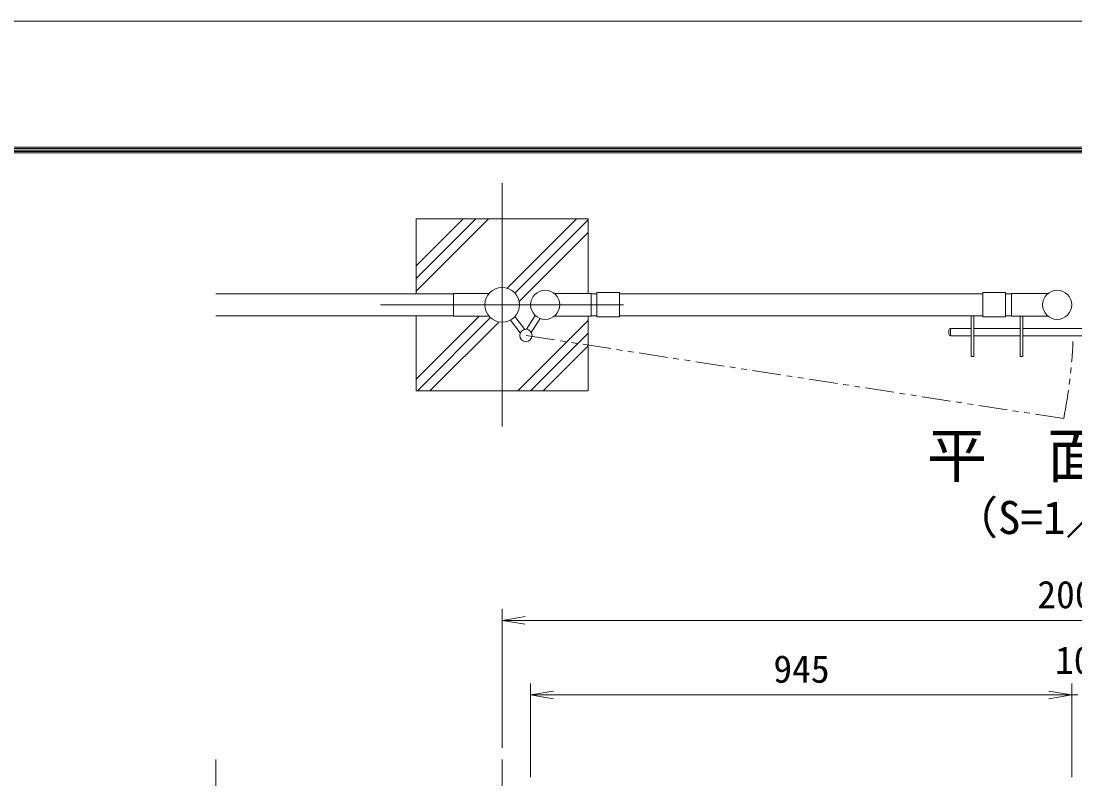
# Model space of a CAD drawing. Units: millimetres, scale not verified. Extents: x -4200 to 4200, y -2970 to 2970.
# Drawn here: x -356 to 1485, y 1647 to 2970 of the extents above; entities that cross this region are included whole.
import ezdxf
from ezdxf.enums import TextEntityAlignment as Align

# ---------------------------------------------------------------- set-up
doc = ezdxf.new("R2010")
doc.units = ezdxf.units.MM
doc.header["$LTSCALE"] = 20
doc.linetypes.add('USER1', pattern=[50.8, 31.75, -6.35, 6.35, -6.35])
doc.linetypes.add('USER3', pattern=[5, 2.5, -0.5, 0.5, -0.5, 0.5, -0.5])
for name, color, linetype, lineweight in [('0-1_D-TTL', 7, 'Continuous', 9), ('0-2_D-TTL-TXT', 7, 'Continuous', 18), ('0-3_D-STR4', 7, 'Continuous', 9), ('0-4_D-BMK', 2, 'USER1', 13), ('0-5_D-STR1', 1, 'Continuous', 18), ('0-7_D-DCR-HCH', 7, 'Continuous', 9), ('0-8_D-STR3', 3, 'Continuous', 13), ('0-9_D-STR-DIM', 7, 'Continuous', 9), ('0-A_0', 7, 'Continuous', 9)]:
    doc.layers.add(name, color=color, linetype=linetype, lineweight=lineweight)
doc.styles.add('ＭＳ ゴシック', font='')
doc.styles.get('ＭＳ ゴシック').set_extended_font_data('MS Gothic')

# ---------------------------------------------------------------- blocks, each defined once
blk = doc.blocks.new('_Open')
at = {"layer": '0-A_0'}
blk.add_line((-20, 3.33), (0, 0), dxfattribs=at)
blk.add_lwpolyline([(-20, -3.33), (0, 0), (-20, 0)], dxfattribs=at)

msp = doc.modelspace()

# ---------------------------------------------------------------- linework, layer by layer
at = {"layer": '0-1_D-TTL', "color": 2, "lineweight": 18}
msp.add_lwpolyline([(-4200, 2970), (4200, 2970), (4200, -2970), (-4200, -2970)], close=True, dxfattribs=at)
at = {"layer": '0-1_D-TTL'}
for points in [[(-3930, 2750), (3930, 2750), (3930, -2750), (-3930, -2750)], [(-3927.5, 2747.5), (3927.5, 2747.5), (3927.5, -2747.5), (-3927.5, -2747.5)], [(-3925, 2745), (3925, 2745), (3925, -2745), (-3925, -2745)], [(-3922.5, 2742.5), (3922.5, 2742.5), (3922.5, -2742.5), (-3922.5, -2742.5)], [(-3920, 2740), (3920, 2740), (3920, -2740), (-3920, -2740)]]:
    msp.add_lwpolyline(points, close=True, dxfattribs=at)
at = {"layer": '0-3_D-STR4'}
for p, q in [((334.22, 2493.85), (334.22, 2624.85)), ((634.22, 2624.85), (334.22, 2624.85)), ((634.22, 2494.55), (634.22, 2624.85)), ((634.22, 2324.85), (634.22, 2455.15))]:
    msp.add_line(p, q, dxfattribs=at)
msp.add_lwpolyline([(634.22, 2324.85), (334.22, 2324.85), (334.22, 2455.85)], dxfattribs=at)
at = {"layer": '0-4_D-BMK'}
for p, q in [((484.22, 2262.72), (484.22, 2686.99)), ((696.35, 2474.85), (272.08, 2474.85)), ((484.22, 1681.52), (484.22, -1188.63))]:
    msp.add_line(p, q, dxfattribs=at)
at = {"layer": '0-4_D-BMK', "linetype": 'USER3'}
msp.add_line((1464.99, 2276.32), (525.83, 2421.33), dxfattribs=at)
msp.add_arc((522.12, 2457.65), 960.15, 349.11375, 357.18761, dxfattribs=at)
at = {"layer": '0-5_D-STR1'}
for p, q in [((399.22, 2493.85), (-15.78, 2493.85)), ((649.37, 2493.85), (639.42, 2493.85)), ((1323.57, 2493.85), (689.37, 2493.85)), ((1373.62, 2493.85), (1363.57, 2493.85)), ((399.22, 2455.85), (-15.78, 2455.85)), ((649.37, 2455.85), (639.42, 2455.85)), ((1323.57, 2455.85), (689.37, 2455.85)), ((1373.62, 2455.85), (1363.57, 2455.85))]:
    msp.add_line(p, q, dxfattribs=at)
for centre, radius in [((484.22, 2474.85), 30.25), ((559.37, 2474.85), 25.4), ((1453.57, 2474.85), 25.4)]:
    msp.add_circle(centre, radius, dxfattribs=at)
at = {"layer": '0-7_D-DCR-HCH'}
for p, q in [((334.22, 2498.63), (460.43, 2624.85)), ((334.22, 2520.73), (438.34, 2624.85)), ((334.22, 2542.83), (416.24, 2624.85)), ((493.89, 2504.68), (614.07, 2624.85)), ((507.36, 2496.05), (634.22, 2622.91)), ((514.86, 2481.46), (634.22, 2600.81)), ((334.22, 2345), (444.37, 2455.15)), ((336.16, 2324.85), (463.04, 2451.73)), ((358.26, 2324.85), (477.61, 2444.21)), ((511.89, 2324.85), (634.22, 2447.18)), ((533.99, 2324.85), (634.22, 2425.08)), ((556.08, 2324.85), (634.22, 2402.99))]:
    msp.add_line(p, q, dxfattribs=at)
at = {"layer": '0-8_D-STR3'}
for p, q in [((575.4, 2494.55), (639.82, 2494.55)), ((639.82, 2494.55), (639.82, 2455.15)), ((689.37, 2496.15), (649.37, 2496.15)), ((649.37, 2453.55), (649.37, 2496.15)), ((689.37, 2453.55), (689.37, 2496.15)), ((1363.57, 2496.15), (1323.57, 2496.15)), ((1323.57, 2453.55), (1323.57, 2496.15)), ((1363.57, 2453.55), (1363.57, 2496.15)), ((1437.53, 2494.55), (1373.62, 2494.55)), ((1373.62, 2494.55), (1373.62, 2455.15)), ((399.22, 2455.15), (461.26, 2455.15)), ((516.01, 2425.82), (498.58, 2448.23)), ((523.9, 2431.96), (506.48, 2454.37)), ((542.08, 2456.24), (526.74, 2432.09)), ((550.6, 2451.01), (535.19, 2426.73)), ((575.4, 2455.15), (639.82, 2455.15)), ((689.37, 2453.55), (649.37, 2453.55)), ((1308.12, 2455.85), (1308.12, 2384.65)), ((1363.57, 2453.55), (1323.57, 2453.55)), ((1437.53, 2455.15), (1373.62, 2455.15)), ((1389.12, 2455.15), (1389.12, 2384.65)), ((1264.42, 2430.65), (1264.42, 2423.65)), ((1267.42, 2433.65), (1303.62, 2433.65)), ((1267.42, 2433.65), (1267.42, 2420.65)), ((1308.12, 2433.65), (1389.12, 2433.65)), ((1393.62, 2433.65), (1574.42, 2433.65)), ((1267.42, 2420.65), (1303.62, 2420.65)), ((1308.12, 2420.65), (1389.12, 2420.65)), ((1393.62, 2420.65), (1574.42, 2420.65))]:
    msp.add_line(p, q, dxfattribs=at)
for points in [[(399.22, 2455.15), (399.22, 2494.55), (461.26, 2494.55)], [(1303.62, 2455.85), (1303.62, 2384.65), (1308.12, 2384.65)], [(1393.62, 2455.15), (1393.62, 2384.65), (1389.12, 2384.65)]]:
    msp.add_lwpolyline(points, dxfattribs=at)
msp.add_circle((525.83, 2421.33), 10.8, dxfattribs=at)
for centre, start, end in [((1267.42, 2430.65), 90, 180), ((1267.42, 2423.65), 180, 270)]:
    msp.add_arc(centre, 3, start, end, dxfattribs=at)
at = {"layer": '0-9_D-STR-DIM'}
for p, q in [((484.22, 1701.52), (484.22, 1944.03)), ((524.22, 1924.03), (2444.22, 1924.03)), ((533.97, 1650.37), (533.97, 1814.03)), ((1478.97, 1650.37), (1478.97, 1814.03)), ((1478.97, 1650.37), (1478.97, 1814.03)), ((573.97, 1794.03), (1438.97, 1794.03)), ((1438.97, 1794.03), (1398.97, 1794.03)), ((1478.97, 1794.03), (1489.47, 1794.03)), ((-15.78, 1681.52), (-15.78, 195.59))]:
    msp.add_line(p, q, dxfattribs=at)

# ---------------------------------------------------------------- block references
at = {"layer": '0-9_D-STR-DIM', "xscale": 2, "yscale": 2, "rotation": 180}
for p in [(484.22, 1924.03), (533.97, 1794.03)]:
    msp.add_blockref('_Open', p, dxfattribs=at)
at = {"layer": '0-9_D-STR-DIM', "xscale": 2, "yscale": 2}
msp.add_blockref('_Open', (1478.97, 1794.03), dxfattribs=at)
msp.add_blockref('_Open', (1478.97, 1794.03), dxfattribs=at)

# ---------------------------------------------------------------- texts
at = {"layer": '0-2_D-TTL-TXT', "style": 'ＭＳ ゴシック'}
for s, height, p in [('平\u3000面\u3000図', 76.98, (1225.9, 2150.54)), ('（S=1／20）', 57.77, (1271.38, 2057.34))]:
    msp.add_text(s, height=height, dxfattribs=at).set_placement(p, align=Align.BOTTOM_LEFT)
at = {"layer": '0-9_D-STR-DIM', "style": 'ＭＳ ゴシック'}
for s, p in [('2000', (1418.97, 1930.78)), ('10', (1449.82, 1816.19)), ('945', (957.99, 1800.78))]:
    msp.add_text(s, height=48.09, dxfattribs=at).set_placement(p, align=Align.BOTTOM_LEFT)

doc.saveas('drawing.dxf')
